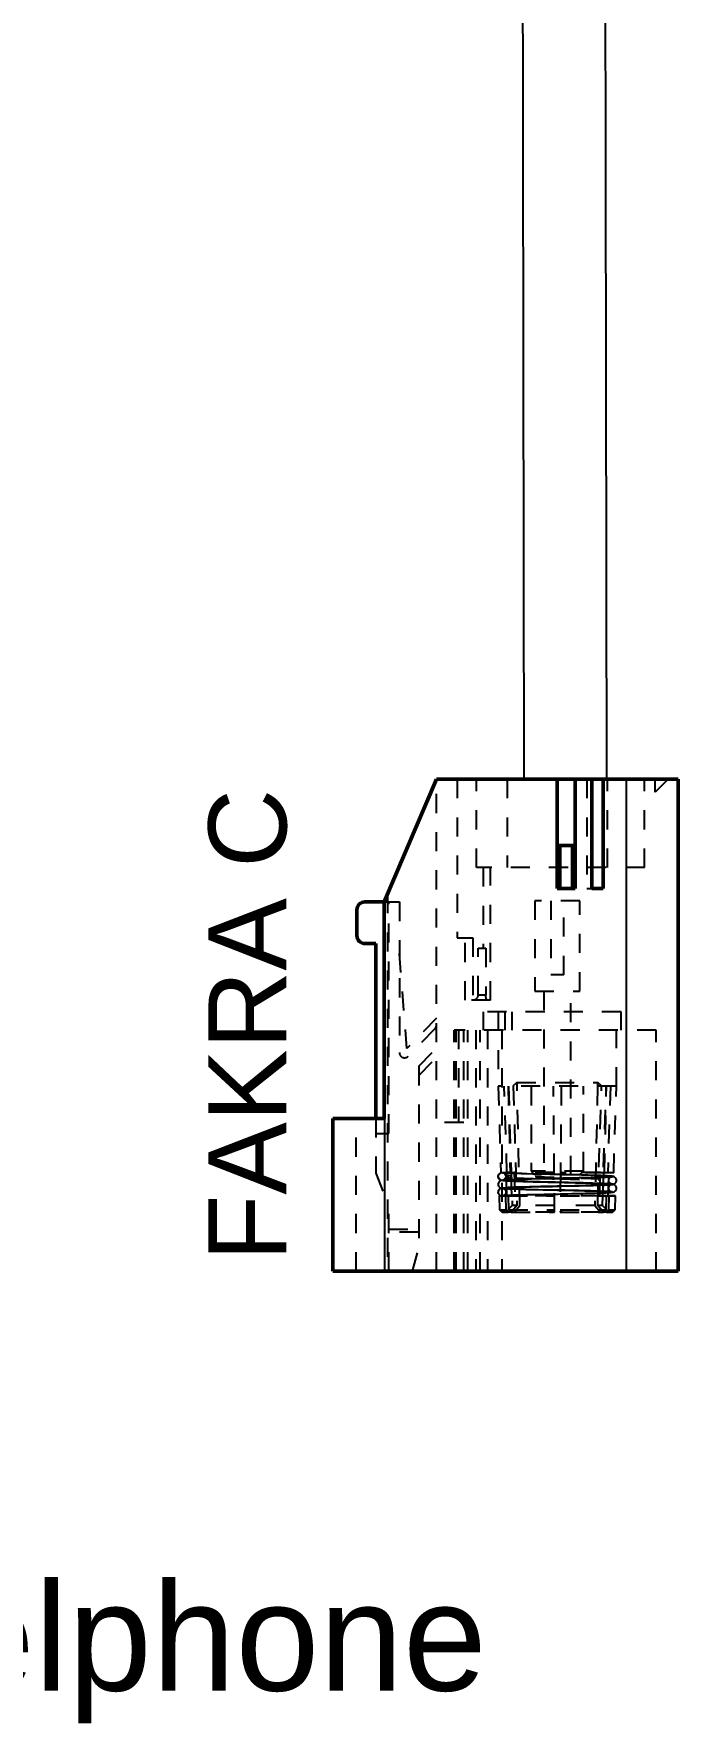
# Model space of a CAD drawing. Extents: x -194 to 239, y -574 to -265.
# Drawn here: x 152.82 to 169.7, y -458.74 to -414.49 of the extents above; entities that cross this region are included whole.
import ezdxf

# ---------------------------------------------------------------- set-up
doc = ezdxf.new("R2010")
doc.units = 0
doc.header["$LTSCALE"] = 0.5
doc.linetypes.add('Dashed', pattern=[2, 1, -1])
doc.layers.get('0').update_dxf_attribs({"linetype": 'CONTINUOUS'})
for name, color, linetype, lineweight in [('AM_0', 7, 'CONTINUOUS', 50), ('AM_4', 3, 'CONTINUOUS', 25), ('AM_9', 6, 'Dashed', 25)]:
    doc.layers.add(name, color=color, linetype=linetype, lineweight=lineweight)
doc.styles.get("Standard").update_dxf_attribs({"font": 'arial.ttf', "height": 3})

msp = doc.modelspace()

# ---------------------------------------------------------------- linework, layer by layer
msp.add_lwpolyline([(167.658, -327.99), (165.489, -327.99), (165.659, -434.011), (167.828, -434.011)], close=True)
at = {"layer": 'AM_0', "color": 0}
for p, q in [((163.37, -434.011), (161.999, -437.226)), ((163.37, -434.011), (169.701, -434.011)), ((166.535, -436.871), (166.535, -434.011)), ((166.999, -434.011), (166.999, -436.871)), ((167.441, -436.871), (167.441, -434.011)), ((167.734, -434.011), (167.734, -436.871)), ((169.701, -446.898), (169.701, -434.011)), ((166.535, -435.747), (166.999, -435.747)), ((166.603, -435.747), (166.603, -436.871)), ((166.93, -436.871), (166.93, -435.747)), ((166.999, -436.871), (166.535, -436.871)), ((167.734, -436.871), (167.441, -436.871)), ((161.287, -438.112), (161.287, -437.43)), ((161.492, -437.226), (161.999, -437.226)), ((161.999, -437.226), (161.999, -442.895)), ((161.785, -438.316), (161.492, -438.316)), ((161.785, -438.316), (161.785, -442.895)), ((160.656, -442.895), (161.999, -442.895)), ((160.656, -442.895), (160.656, -446.898)), ((169.701, -446.898), (160.656, -446.898))]:
    msp.add_line(p, q, dxfattribs=at)
for centre, start, end in [((161.492, -437.43), 90, 180), ((161.492, -438.112), 180, 270)]:
    msp.add_arc(centre, 0.204, start, end, dxfattribs=at)
at = {"layer": 'AM_4', "color": 0}
for p, q in [((168.339, -434.011), (168.339, -446.898)), ((162.018, -446.898), (162.018, -437.183))]:
    msp.add_line(p, q, dxfattribs=at)
at = {"layer": 'AM_9', "color": 0}
for p, q in [((163.37, -446.898), (163.37, -434.011)), ((163.913, -434.011), (163.913, -438.165)), ((164.416, -436.326), (164.416, -434.011)), ((165.221, -434.011), (165.221, -436.326)), ((167.305, -434.011), (167.305, -436.871)), ((167.85, -436.326), (167.85, -434.011)), ((168.817, -436.326), (168.817, -434.011)), ((169.102, -434.351), (169.102, -434.011)), ((169.442, -434.011), (169.102, -434.351)), ((168.817, -436.326), (164.416, -436.326)), ((164.594, -436.326), (164.594, -438.438)), ((164.787, -439.8), (164.787, -436.326)), ((162.086, -437.023), (162.086, -446.898)), ((167.305, -436.871), (167.441, -436.871)), ((162.017, -437.185), (161.999, -437.226)), ((161.999, -437.226), (162.398, -437.226)), ((162.123, -443.288), (162.123, -437.226)), ((162.398, -437.226), (162.398, -441.171)), ((165.947, -437.199), (165.947, -439.563)), ((167.124, -437.199), (165.947, -437.199)), ((166.362, -437.199), (166.362, -439.135)), ((166.709, -439.135), (166.709, -437.199)), ((167.124, -439.563), (167.124, -437.199)), ((163.913, -438.165), (164.322, -438.165)), ((164.118, -439.8), (164.118, -438.165)), ((164.322, -438.165), (164.322, -439.8)), ((164.458, -438.438), (164.661, -438.438)), ((164.458, -439.664), (164.458, -438.438)), ((164.661, -438.438), (164.661, -439.664)), ((162.596, -441.068), (162.398, -438.545)), ((166.709, -439.135), (166.362, -439.135)), ((164.787, -439.8), (164.118, -439.8)), ((164.661, -439.664), (164.458, -439.664)), ((165.947, -439.563), (167.124, -439.563)), ((166.178, -439.563), (166.178, -444.378)), ((166.893, -444.378), (166.893, -439.563)), ((164.594, -440.106), (164.594, -440.583)), ((168.204, -440.106), (164.594, -440.106)), ((164.986, -440.106), (164.986, -442.055)), ((165.163, -440.106), (165.163, -440.583)), ((165.355, -440.583), (165.355, -440.106)), ((168.085, -442.055), (168.085, -440.106)), ((168.204, -440.583), (168.204, -440.106)), ((163.37, -440.274), (162.596, -441.068)), ((163.331, -440.548), (162.631, -441.266)), ((163.834, -446.898), (163.834, -440.583)), ((169.122, -440.583), (163.834, -440.583)), ((163.886, -446.898), (163.886, -440.583)), ((163.949, -440.583), (163.949, -443.005)), ((164.083, -446.898), (164.083, -440.583)), ((164.194, -446.898), (164.194, -440.583)), ((164.397, -440.583), (164.397, -446.898)), ((164.517, -446.898), (164.517, -440.583)), ((164.707, -440.583), (164.707, -446.898)), ((165.081, -440.583), (165.081, -446.898)), ((169.122, -446.898), (169.122, -440.583)), ((162.906, -441.531), (163.37, -441.055)), ((162.906, -441.775), (163.37, -441.299)), ((162.906, -441.531), (162.906, -446.292)), ((165.476, -441.953), (165.374, -442.055)), ((165.476, -441.953), (165.476, -442.055)), ((165.476, -441.953), (167.594, -441.953)), ((167.594, -442.055), (167.594, -441.953)), ((167.697, -442.055), (167.594, -441.953)), ((164.986, -442.055), (165.058, -444.319)), ((168.085, -442.055), (164.986, -442.055)), ((165.217, -444.319), (165.145, -442.055)), ((165.247, -442.055), (165.299, -444.319)), ((165.255, -442.055), (165.355, -445.173)), ((165.379, -442.055), (165.478, -445.173)), ((165.552, -445.173), (165.481, -442.055)), ((165.847, -442.055), (165.847, -444.274)), ((166.453, -444.319), (166.433, -442.055)), ((166.638, -442.055), (166.618, -444.319)), ((167.223, -444.274), (167.223, -442.055)), ((167.59, -442.055), (167.518, -445.173)), ((167.593, -445.173), (167.692, -442.055)), ((167.716, -445.173), (167.816, -442.055)), ((167.771, -444.319), (167.823, -442.055)), ((167.926, -442.055), (167.854, -444.319)), ((168.012, -444.319), (168.085, -442.055)), ((161.269, -446.898), (161.269, -442.895)), ((161.785, -442.895), (161.785, -444.334)), ((161.785, -443.288), (162.123, -443.288)), ((164.083, -443.005), (163.37, -443.005)), ((161.785, -444.334), (162.123, -445.195)), ((164.986, -444.416), (164.986, -444.423)), ((165.058, -444.319), (165.184, -444.315)), ((165.217, -444.319), (165.058, -444.319)), ((165.097, -444.522), (165.088, -444.518)), ((165.098, -444.522), (165.094, -444.521)), ((165.103, -444.319), (165.097, -444.318)), ((165.144, -444.502), (165.138, -444.506)), ((165.184, -444.315), (165.2, -444.8)), ((165.326, -444.315), (165.184, -444.315)), ((165.188, -444.437), (165.196, -444.44)), ((165.196, -444.506), (167.411, -444.446)), ((165.196, -444.506), (167.418, -444.446)), ((165.2, -444.441), (165.214, -444.443)), ((165.326, -444.315), (165.217, -444.319)), ((165.329, -444.406), (165.267, -444.402)), ((165.299, -444.319), (165.409, -444.315)), ((166.453, -444.319), (165.299, -444.319)), ((165.345, -444.921), (165.326, -444.315)), ((165.326, -444.45), (165.33, -444.45)), ((165.359, -444.703), (166.408, -444.675)), ((165.611, -444.547), (165.361, -444.539)), ((165.421, -444.541), (165.363, -444.539)), ((166.483, -444.568), (165.388, -444.54)), ((165.409, -444.315), (165.422, -444.921)), ((166.453, -444.315), (165.409, -444.315)), ((165.414, -444.411), (165.411, -444.411)), ((165.412, -444.454), (166.454, -444.479)), ((166.454, -444.446), (165.414, -444.411)), ((165.652, -444.548), (165.607, -444.547)), ((165.674, -444.549), (165.648, -444.548)), ((166.028, -444.355), (165.651, -444.344)), ((165.829, -444.485), (165.662, -444.489)), ((167.42, -444.387), (165.667, -444.344)), ((165.919, -444.555), (165.68, -444.549)), ((165.891, -444.555), (165.682, -444.549)), ((165.903, -444.555), (165.731, -444.55)), ((165.754, -444.69), (166.357, -444.676)), ((165.847, -444.274), (165.951, -444.378)), ((167.223, -444.274), (165.847, -444.274)), ((165.906, -444.686), (166.394, -444.675)), ((165.91, -444.555), (165.907, -444.555)), ((167.83, -444.606), (165.931, -444.556)), ((166.483, -444.568), (165.934, -444.556)), ((167.119, -444.378), (165.951, -444.378)), ((167.278, -444.656), (165.977, -444.685)), ((167.035, -444.581), (166.081, -444.559)), ((167.83, -444.606), (166.301, -444.563)), ((166.399, -444.675), (166.867, -444.664)), ((166.462, -445.351), (166.453, -444.322)), ((166.536, -444.672), (166.853, -444.665)), ((166.593, -444.67), (166.867, -444.664)), ((166.618, -444.322), (166.609, -445.351)), ((167.83, -444.606), (166.614, -444.571)), ((166.616, -444.482), (167.658, -444.503)), ((167.658, -444.489), (166.617, -444.451)), ((167.662, -444.315), (166.618, -444.315)), ((167.771, -444.319), (166.618, -444.319)), ((166.852, -444.665), (167.025, -444.661)), ((166.884, -444.664), (166.891, -444.664)), ((166.891, -444.664), (167.044, -444.66)), ((166.969, -444.662), (167.104, -444.659)), ((167.425, -444.387), (167, -444.378)), ((167.028, -444.66), (167.045, -444.66)), ((167.671, -444.395), (167.068, -444.378)), ((167.096, -444.659), (167.404, -444.651)), ((167.101, -444.659), (167.385, -444.651)), ((167.119, -444.378), (167.223, -444.274)), ((167.147, -444.658), (167.402, -444.651)), ((167.156, -444.657), (167.436, -444.65)), ((167.41, -444.651), (167.472, -444.649)), ((167.648, -444.921), (167.662, -444.315)), ((167.662, -444.315), (167.771, -444.319)), ((167.744, -444.315), (167.725, -444.921)), ((167.744, -444.315), (167.886, -444.315)), ((167.854, -444.319), (167.744, -444.315)), ((167.899, -444.61), (167.83, -444.606)), ((167.9, -444.61), (167.83, -444.606)), ((167.899, -444.61), (167.83, -444.606)), ((168.012, -444.319), (167.854, -444.319)), ((167.867, -444.921), (167.886, -444.315)), ((168.012, -444.319), (167.886, -444.315)), ((167.974, -444.624), (167.981, -444.622)), ((167.983, -444.619), (167.98, -444.619)), ((167.981, -444.622), (167.982, -444.622)), ((164.986, -444.825), (164.986, -444.821)), ((165.01, -444.927), (165.204, -444.921)), ((165.01, -444.927), (165.177, -444.927)), ((165.01, -444.927), (165.021, -445.286)), ((165.088, -444.723), (165.094, -444.72)), ((165.095, -444.726), (165.098, -444.727)), ((165.096, -444.719), (165.112, -444.717)), ((165.138, -444.736), (165.15, -444.744)), ((165.143, -444.714), (165.194, -444.71)), ((165.177, -444.927), (165.345, -444.921)), ((165.177, -444.927), (165.189, -445.286)), ((165.186, -444.711), (165.359, -444.703)), ((165.192, -444.71), (165.36, -444.703)), ((165.194, -444.71), (165.666, -444.693)), ((165.201, -444.845), (165.204, -444.921)), ((165.345, -444.921), (165.204, -444.921)), ((165.422, -444.921), (165.254, -444.927)), ((165.263, -445.286), (165.254, -444.927)), ((165.254, -444.927), (166.458, -444.927)), ((165.36, -444.703), (165.883, -444.687)), ((165.377, -444.702), (165.624, -444.694)), ((166.458, -444.921), (165.422, -444.921)), ((166.717, -444.778), (165.638, -444.752)), ((165.647, -444.752), (165.666, -444.753)), ((165.71, -444.754), (165.652, -444.753)), ((166.364, -444.768), (166.535, -444.774)), ((166.481, -444.877), (167.411, -444.855)), ((166.612, -444.927), (167.817, -444.927)), ((167.648, -444.921), (166.613, -444.921)), ((166.706, -444.871), (167.413, -444.855)), ((167.817, -444.927), (167.648, -444.921)), ((167.725, -444.921), (167.867, -444.921)), ((167.725, -444.921), (167.894, -444.927)), ((167.817, -444.927), (167.808, -445.286)), ((168.061, -444.927), (167.867, -444.921)), ((167.882, -445.286), (167.894, -444.927)), ((167.894, -444.927), (168.061, -444.927)), ((167.971, -444.829), (167.974, -444.829)), ((168.05, -445.286), (168.061, -444.927)), ((162.123, -446.898), (162.123, -445.195)), ((165.021, -445.286), (165.091, -445.351)), ((165.021, -445.286), (165.189, -445.286)), ((165.19, -445.348), (165.091, -445.351)), ((165.091, -445.351), (165.25, -445.351)), ((165.189, -445.286), (165.25, -445.351)), ((165.355, -445.173), (165.19, -445.348)), ((165.335, -445.348), (165.19, -445.348)), ((165.335, -445.348), (165.25, -445.351)), ((165.323, -445.351), (165.263, -445.286)), ((165.263, -445.286), (166.461, -445.286)), ((165.323, -445.351), (165.409, -445.348)), ((165.323, -445.351), (166.462, -445.351)), ((165.478, -445.173), (165.335, -445.348)), ((165.478, -445.173), (165.355, -445.173)), ((165.409, -445.348), (165.552, -445.173)), ((166.462, -445.348), (165.409, -445.348)), ((166.46, -445.173), (165.552, -445.173)), ((166.609, -445.286), (167.808, -445.286)), ((167.662, -445.348), (166.609, -445.348)), ((166.609, -445.351), (167.748, -445.351)), ((167.518, -445.173), (166.61, -445.173)), ((167.518, -445.173), (167.662, -445.348)), ((167.716, -445.173), (167.593, -445.173)), ((167.735, -445.348), (167.593, -445.173)), ((167.662, -445.348), (167.748, -445.351)), ((167.881, -445.348), (167.716, -445.173)), ((167.881, -445.348), (167.735, -445.348)), ((167.821, -445.351), (167.735, -445.348)), ((167.808, -445.286), (167.748, -445.351)), ((167.821, -445.351), (167.882, -445.286)), ((167.821, -445.351), (167.979, -445.351)), ((167.979, -445.351), (167.881, -445.348)), ((167.882, -445.286), (168.05, -445.286)), ((167.979, -445.351), (168.05, -445.286)), ((162.123, -445.794), (162.906, -445.794)), ((162.906, -445.876), (162.123, -445.876)), ((162.744, -446.898), (162.906, -446.292))]:
    msp.add_line(p, q, dxfattribs=at)
for points in [[(164.458, -439.664), (164.453, -439.696), (164.444, -439.725), (164.429, -439.748), (164.41, -439.768), (164.376, -439.789), (164.322, -439.8)], [(164.703, -439.8), (164.683, -439.786), (164.669, -439.75), (164.663, -439.709), (164.661, -439.664)], [(164.986, -444.416), (164.988, -444.396), (165, -444.364), (165.025, -444.336), (165.058, -444.319)], [(165.088, -444.518), (165.053, -444.512), (165.022, -444.494), (164.998, -444.466), (164.987, -444.431), (164.986, -444.416)], [(167.42, -444.446), (167.376, -444.448), (167.309, -444.45), (167.217, -444.453), (167.108, -444.456), (166.993, -444.459), (166.874, -444.461), (166.691, -444.465), (166.507, -444.47), (166.38, -444.472), (166.248, -444.475), (166.115, -444.478), (165.984, -444.482), (165.855, -444.485), (165.733, -444.488), (165.617, -444.491), (165.51, -444.494), (165.414, -444.498), (165.328, -444.501), (165.255, -444.504), (165.195, -444.507), (165.128, -444.512), (165.081, -444.518), (165.05, -444.526), (165.035, -444.533), (165.013, -444.551), (165.002, -444.565), (164.993, -444.584), (164.986, -444.61), (164.988, -444.642), (164.998, -444.669), (165.009, -444.686), (165.018, -444.695), (165.027, -444.703), (165.047, -444.714), (165.067, -444.721), (165.09, -444.725), (165.095, -444.726)], [(167.42, -444.65), (167.386, -444.652), (167.335, -444.654), (167.269, -444.656), (167.185, -444.658), (166.998, -444.663), (166.801, -444.667), (166.666, -444.67), (166.531, -444.673), (166.392, -444.676), (166.246, -444.68), (166.099, -444.683), (165.952, -444.687), (165.808, -444.69), (165.671, -444.694), (165.544, -444.698), (165.428, -444.701), (165.327, -444.705), (165.242, -444.709), (165.174, -444.713), (165.121, -444.719), (165.078, -444.728), (165.059, -444.734), (165.042, -444.742), (165.025, -444.752), (165.008, -444.769), (164.992, -444.794), (164.986, -444.825)], [(164.992, -444.447), (165.007, -444.472), (165.028, -444.491), (165.048, -444.502), (165.07, -444.511), (165.092, -444.517)], [(165.097, -444.318), (165.096, -444.318), (165.095, -444.318), (165.094, -444.318), (165.094, -444.318), (165.094, -444.318), (165.094, -444.318), (165.094, -444.318), (165.093, -444.318), (165.093, -444.318), (165.093, -444.318), (165.093, -444.318), (165.093, -444.318), (165.094, -444.318), (165.094, -444.318), (165.094, -444.318), (165.094, -444.318), (165.094, -444.318), (165.094, -444.318), (165.094, -444.318), (165.094, -444.318), (165.094, -444.318), (165.094, -444.318), (165.094, -444.318), (165.094, -444.318), (165.093, -444.318), (165.093, -444.318), (165.092, -444.318), (165.091, -444.318), (165.088, -444.318), (165.085, -444.318), (165.08, -444.318), (165.075, -444.318), (165.073, -444.318), (165.071, -444.318), (165.069, -444.319), (165.069, -444.319), (165.068, -444.319), (165.066, -444.319), (165.062, -444.319), (165.058, -444.319)], [(165.144, -444.502), (165.116, -444.514), (165.088, -444.518)], [(165.138, -444.506), (165.116, -444.514), (165.088, -444.518)], [(165.098, -444.522), (165.088, -444.519), (165.09, -444.517)], [(165.094, -444.521), (165.088, -444.519), (165.09, -444.517)], [(165.09, -444.517), (165.092, -444.516), (165.111, -444.513)], [(165.09, -444.517), (165.092, -444.516), (165.111, -444.513)], [(165.092, -444.517), (165.096, -444.517), (165.126, -444.523), (165.174, -444.528), (165.234, -444.532), (165.31, -444.535), (165.4, -444.539), (165.499, -444.542), (165.63, -444.546), (165.766, -444.55), (165.903, -444.553), (166.037, -444.556), (166.165, -444.56), (166.292, -444.563), (166.301, -444.563)], [(165.112, -444.317), (165.109, -444.317), (165.106, -444.317), (165.104, -444.317), (165.097, -444.318)], [(165.112, -444.317), (165.106, -444.317), (165.104, -444.318), (165.097, -444.318)], [(165.363, -444.539), (165.297, -444.536), (165.222, -444.533), (165.164, -444.529), (165.123, -444.526), (165.098, -444.522), (165.098, -444.522)], [(165.363, -444.539), (165.297, -444.536), (165.222, -444.533), (165.164, -444.529), (165.123, -444.526), (165.098, -444.522), (165.098, -444.522)], [(165.735, -444.346), (165.605, -444.343), (165.487, -444.339), (165.382, -444.335), (165.292, -444.332), (165.218, -444.328), (165.161, -444.325), (165.121, -444.321), (165.103, -444.319)], [(165.161, -444.325), (165.121, -444.321), (165.103, -444.319)], [(165.111, -444.513), (165.145, -444.509), (165.196, -444.506)], [(165.112, -444.317), (165.14, -444.328), (165.164, -444.348), (165.187, -444.389)], [(165.188, -444.437), (165.173, -444.473), (165.144, -444.502)], [(165.188, -444.437), (165.173, -444.473), (165.144, -444.502), (165.144, -444.502)], [(165.2, -444.441), (165.199, -444.442), (165.19, -444.461), (165.176, -444.478), (165.158, -444.493), (165.144, -444.502)], [(165.667, -444.344), (165.605, -444.343), (165.487, -444.339), (165.382, -444.335), (165.292, -444.332), (165.218, -444.328), (165.161, -444.325)], [(165.188, -444.343), (165.187, -444.344), (165.186, -444.351), (165.192, -444.367), (165.196, -444.378), (165.198, -444.384), (165.2, -444.391), (165.201, -444.395)], [(165.201, -444.394), (165.195, -444.393), (165.187, -444.389)], [(167, -444.378), (166.889, -444.375), (166.755, -444.372), (166.62, -444.369), (166.483, -444.366), (166.341, -444.362), (166.191, -444.359), (166.037, -444.355), (165.883, -444.352), (165.733, -444.348), (165.591, -444.345), (165.463, -444.342), (165.379, -444.34), (165.306, -444.338), (165.265, -444.337), (165.231, -444.337), (165.207, -444.337), (165.193, -444.339), (165.188, -444.343)], [(165.188, -444.437), (165.196, -444.44), (165.2, -444.441)], [(165.201, -444.394), (165.196, -444.393), (165.195, -444.393)], [(165.196, -444.44), (165.197, -444.441), (165.224, -444.444), (165.269, -444.447), (165.33, -444.45)], [(165.329, -444.406), (165.265, -444.402), (165.22, -444.397), (165.201, -444.394)], [(167.98, -444.619), (167.943, -444.614), (167.875, -444.609), (167.816, -444.606), (167.743, -444.603), (167.657, -444.6), (167.561, -444.597), (167.454, -444.593), (167.338, -444.59), (167.215, -444.587), (167.087, -444.584), (166.956, -444.581), (166.823, -444.578), (166.69, -444.575), (166.564, -444.572), (166.38, -444.568), (166.197, -444.563), (166.078, -444.561), (165.963, -444.558), (165.853, -444.555), (165.761, -444.552), (165.694, -444.55), (165.651, -444.548)], [(165.985, -444.556), (166.13, -444.56), (166.288, -444.563), (166.44, -444.566), (166.584, -444.569), (166.727, -444.572), (166.871, -444.576), (167.015, -444.579), (167.155, -444.582), (167.29, -444.586), (167.416, -444.589), (167.532, -444.593), (167.635, -444.596), (167.725, -444.6), (167.797, -444.603), (167.852, -444.605), (167.891, -444.607), (167.91, -444.607), (167.922, -444.607), (167.927, -444.607), (167.928, -444.606)], [(166.535, -444.672), (166.636, -444.668), (166.722, -444.666), (166.811, -444.664), (166.912, -444.662), (167.024, -444.659), (167.146, -444.656), (167.275, -444.653), (167.407, -444.649), (167.529, -444.646), (167.638, -444.642), (167.733, -444.638), (167.812, -444.635), (167.884, -444.631), (167.939, -444.627), (167.978, -444.624), (168.001, -444.619), (168.023, -444.612), (168.044, -444.6), (168.053, -444.593), (168.061, -444.584), (168.073, -444.567), (168.083, -444.54), (168.084, -444.508), (168.078, -444.482), (168.069, -444.463), (168.057, -444.449), (168.036, -444.431), (168.021, -444.424), (168.007, -444.42), (167.99, -444.416), (167.982, -444.415)], [(166.535, -444.876), (166.636, -444.873), (166.722, -444.87), (166.811, -444.868), (166.912, -444.866), (167.024, -444.863), (167.146, -444.86), (167.275, -444.857), (167.407, -444.853), (167.529, -444.85), (167.638, -444.846), (167.733, -444.843), (167.812, -444.839), (167.884, -444.836), (167.939, -444.832), (167.978, -444.828), (168.001, -444.824), (168.023, -444.817), (168.044, -444.805), (168.053, -444.797), (168.061, -444.788), (168.073, -444.772), (168.083, -444.744), (168.084, -444.712), (168.078, -444.687), (168.069, -444.668), (168.057, -444.653), (168.036, -444.635), (168.021, -444.628), (168.007, -444.624), (167.99, -444.62), (167.983, -444.619)], [(167.982, -444.415), (167.943, -444.41), (167.875, -444.405), (167.816, -444.402), (167.743, -444.399), (167.657, -444.395), (167.561, -444.392), (167.454, -444.389), (167.338, -444.386), (167.215, -444.383), (167.211, -444.382)], [(167.922, -444.431), (167.919, -444.43), (167.908, -444.429), (167.886, -444.43), (167.852, -444.432), (167.803, -444.434), (167.72, -444.438), (167.62, -444.441), (167.507, -444.445), (167.381, -444.449), (167.248, -444.452)], [(167.928, -444.635), (167.927, -444.635), (167.922, -444.634), (167.91, -444.634), (167.891, -444.635), (167.852, -444.636), (167.797, -444.639), (167.725, -444.642), (167.635, -444.645), (167.532, -444.648), (167.416, -444.652), (167.29, -444.655), (167.278, -444.656)], [(167.418, -444.446), (167.523, -444.443), (167.635, -444.439), (167.733, -444.436), (167.816, -444.432), (167.882, -444.429), (167.93, -444.425), (167.963, -444.422), (167.98, -444.418), (167.982, -444.415), (167.97, -444.412), (167.944, -444.409), (167.901, -444.405), (167.841, -444.402), (167.764, -444.398), (167.671, -444.395), (167.564, -444.391), (167.443, -444.387), (167.42, -444.387)], [(167.423, -444.65), (167.434, -444.65), (167.554, -444.646), (167.66, -444.643), (167.753, -444.639), (167.83, -444.636), (167.892, -444.632), (167.937, -444.629), (167.966, -444.626), (167.974, -444.624)], [(167.816, -444.432), (167.882, -444.429), (167.93, -444.425), (167.963, -444.422), (167.98, -444.418), (167.982, -444.415), (167.97, -444.412), (167.944, -444.409), (167.901, -444.405)], [(167.928, -444.606), (167.928, -444.606), (167.923, -444.602), (167.915, -444.595), (167.904, -444.583), (167.893, -444.567), (167.884, -444.545), (167.881, -444.52), (167.884, -444.494), (167.892, -444.473), (167.9, -444.458), (167.907, -444.45), (167.911, -444.445), (167.919, -444.437), (167.922, -444.432), (167.922, -444.431)], [(167.922, -444.81), (167.922, -444.809), (167.919, -444.804), (167.911, -444.796), (167.907, -444.791), (167.9, -444.783), (167.892, -444.769), (167.884, -444.748), (167.881, -444.722), (167.884, -444.696), (167.893, -444.674), (167.904, -444.658), (167.915, -444.647), (167.923, -444.64), (167.928, -444.636), (167.928, -444.635)], [(167.974, -444.624), (167.981, -444.622), (167.981, -444.619), (167.969, -444.616), (167.942, -444.613), (167.899, -444.61)], [(165.067, -444.925), (165.032, -444.911), (165.004, -444.884), (164.989, -444.852), (164.986, -444.825)], [(164.991, -444.793), (164.997, -444.779), (165.02, -444.749), (165.051, -444.729), (165.088, -444.723)], [(165.088, -444.723), (165.094, -444.72), (165.112, -444.717), (165.112, -444.717)], [(165.088, -444.723), (165.122, -444.729), (165.138, -444.736)], [(165.088, -444.723), (165.122, -444.729), (165.144, -444.74)], [(165.091, -444.725), (165.091, -444.725), (165.089, -444.722)], [(165.652, -444.753), (165.584, -444.751), (165.465, -444.747), (165.36, -444.743), (165.27, -444.739), (165.198, -444.736), (165.144, -444.732), (165.108, -444.728), (165.091, -444.725)], [(165.101, -444.727), (165.094, -444.726), (165.092, -444.725)], [(165.094, -444.924), (165.122, -444.92), (165.174, -444.916), (165.251, -444.912), (165.35, -444.907), (165.469, -444.903), (165.603, -444.899), (165.749, -444.895), (165.901, -444.891), (166.056, -444.887), (166.21, -444.883), (166.36, -444.88), (166.502, -444.877), (166.557, -444.876)], [(165.094, -444.924), (165.095, -444.924), (165.096, -444.924), (165.097, -444.924), (165.097, -444.924), (165.098, -444.924), (165.099, -444.924), (165.101, -444.924), (165.106, -444.924), (165.115, -444.923)], [(165.098, -444.727), (165.116, -444.728), (165.175, -444.733), (165.258, -444.737), (165.338, -444.741), (165.433, -444.744), (165.541, -444.748), (165.664, -444.751), (165.796, -444.755), (165.907, -444.758)], [(165.112, -444.717), (165.112, -444.717), (165.112, -444.717), (165.112, -444.717), (165.112, -444.717), (165.113, -444.717), (165.115, -444.717), (165.119, -444.716), (165.126, -444.715), (165.139, -444.714), (165.159, -444.713), (165.188, -444.711)], [(165.144, -444.74), (165.155, -444.748), (165.178, -444.777), (165.189, -444.811), (165.188, -444.845), (165.175, -444.879), (165.149, -444.907), (165.115, -444.923)], [(165.15, -444.744), (165.155, -444.748), (165.178, -444.777), (165.189, -444.811), (165.188, -444.845), (165.175, -444.879), (165.149, -444.907), (165.115, -444.923)], [(165.144, -444.74), (165.158, -444.749), (165.176, -444.763), (165.19, -444.781), (165.199, -444.799), (165.202, -444.808), (165.204, -444.818), (165.203, -444.836), (165.2, -444.851), (165.198, -444.857), (165.196, -444.863), (165.192, -444.874), (165.186, -444.89), (165.187, -444.897), (165.188, -444.898)], [(165.188, -444.898), (165.193, -444.902), (165.207, -444.904), (165.231, -444.905), (165.265, -444.904), (165.306, -444.903), (165.379, -444.901), (165.463, -444.899), (165.591, -444.896), (165.733, -444.893), (165.883, -444.889), (166.037, -444.886), (166.191, -444.882), (166.341, -444.879), (166.483, -444.876), (166.62, -444.873), (166.706, -444.871)], [(165.666, -444.753), (165.718, -444.754), (165.807, -444.755), (165.917, -444.758), (166.038, -444.761), (166.163, -444.764), (166.292, -444.767), (166.422, -444.77), (166.551, -444.773), (166.685, -444.776), (166.824, -444.779), (166.966, -444.782), (167.108, -444.786), (167.248, -444.789), (167.381, -444.793), (167.507, -444.796), (167.62, -444.8), (167.72, -444.804), (167.803, -444.807), (167.852, -444.81), (167.886, -444.811), (167.908, -444.812), (167.919, -444.811), (167.922, -444.81)], [(167.979, -444.827), (167.983, -444.825), (167.974, -444.822), (167.955, -444.819), (167.92, -444.815), (167.878, -444.813), (167.835, -444.81), (167.796, -444.808), (167.763, -444.807), (167.748, -444.806), (167.742, -444.806), (167.739, -444.806), (167.738, -444.806), (167.737, -444.806), (167.737, -444.806), (167.737, -444.806), (167.737, -444.806), (167.737, -444.806), (167.654, -444.803), (167.559, -444.799), (167.417, -444.795), (167.259, -444.791), (167.088, -444.787), (166.91, -444.782), (166.73, -444.778), (166.551, -444.774), (166.514, -444.773)], [(167.288, -444.858), (167.295, -444.858), (167.406, -444.855), (167.508, -444.852), (167.599, -444.849), (167.715, -444.845), (167.807, -444.841), (167.877, -444.837), (167.926, -444.834), (167.958, -444.831), (167.975, -444.828)], [(167.974, -444.829), (167.981, -444.827), (167.982, -444.826)], [(167.975, -444.828), (167.976, -444.828), (167.979, -444.827)]]:
    msp.add_lwpolyline(points, dxfattribs=at)
for centre, start, end in [((163.233, -440.453), 315.7484, 360), ((162.534, -441.171), 180, 315.7484)]:
    msp.add_arc(centre, 0.136, start, end, dxfattribs=at)

# ---------------------------------------------------------------- texts
at = {"color": 5, "insert": (157.398, -446.639), "char_height": 2.04326, "width": 12.90007, "attachment_point": 1, "rotation": 90}
msp.add_mtext('{\\fArial|b0|i0|c238|p34;\\C256;FAKRA C}', dxfattribs=at)
at = {"color": 5, "insert": (148.352, -456.898), "char_height": 2.82339, "width": 42.75381, "attachment_point": 5}
msp.add_mtext('{\\fArial|b0|i0|c238|p34;\\C256;Antenna Celphone}', dxfattribs=at)

doc.saveas('drawing.dxf')
